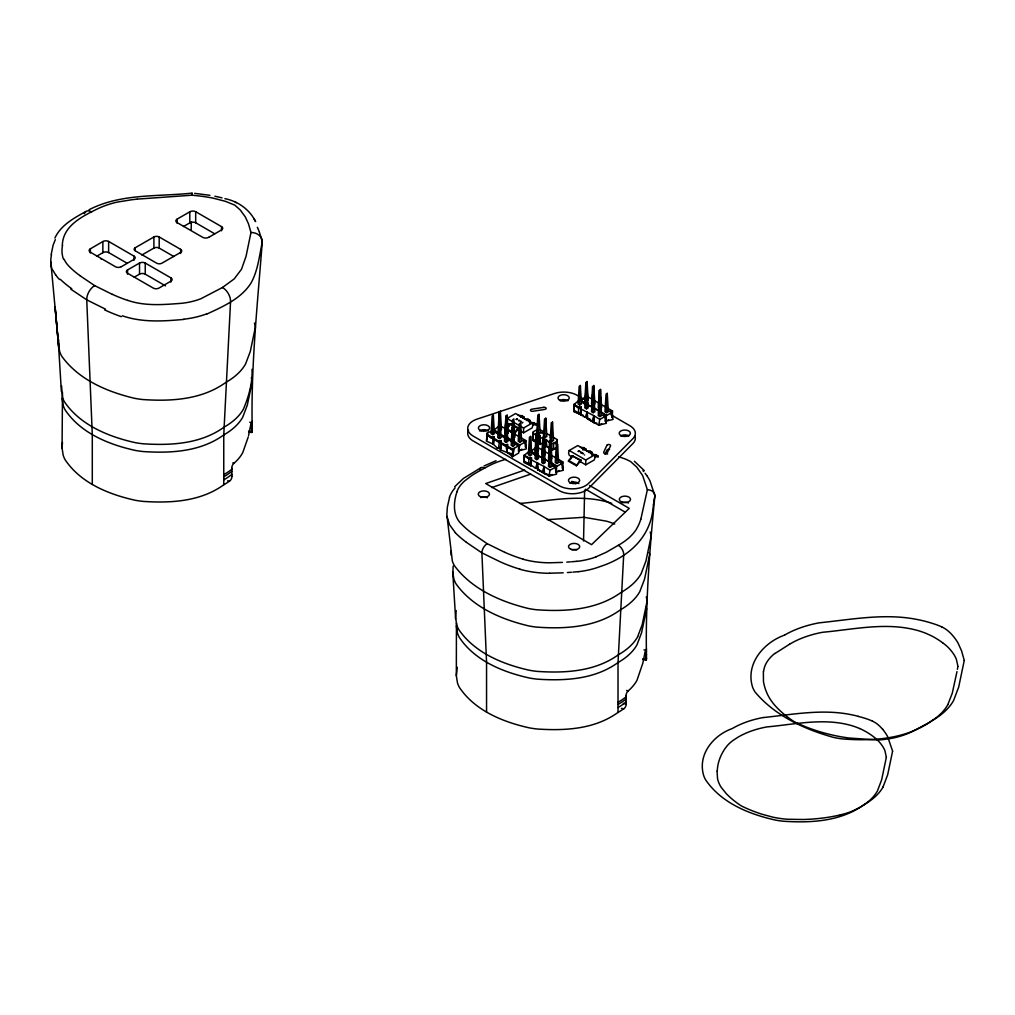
<?xml version="1.0" encoding="UTF-8"?>
<svg xmlns="http://www.w3.org/2000/svg" width="1015" height="1015" viewBox="0 0 1015 1015"><rect width="100%" height="100%" fill="white"/><g stroke="black" fill="none" stroke-linecap="round" stroke-linejoin="round"><path stroke-width="1.5" d="M493.924 433.05L493.924 430.17L498.365 426.516M528.612 451.738L524.171 455.392L524.171 462.599L530.947 465.796L531.099 465.149L535.539 468.27L537.442 467.09M578.347 400.9L573.906 404.554L573.906 411.76L583.422 415.389M553.2 437.275L557.273 439.622L556.981 441.297L553.467 443.352L553.454 449.556L551.944 449.62L546.666 446.486L546.311 439.723L539.764 437.275L540.158 435.663L536.745 432.631L537.861 414.945L538.508 441.855L537.81 443.441L537.392 438.823M255.399 327.071L250.286 351.507L245.592 363.916A78.548 45.358 0 0 1 225.888 382.376C201.845 399.783 171.053 401.534 142.506 399.517A63.158 36.464 0 0 1 134.614 398.324C107.273 391.866 78.637 379.75 61.788 356.278A63.158 36.464 0 0 1 59.733 351.723L58.566 345.785L58.718 339.936M649.651 554.685L644.55 579.134L639.843 591.542A78.548 45.358 0 0 1 620.152 610.002C596.11 627.41 565.317 629.16 536.77 627.13A63.158 36.464 0 0 1 528.878 625.951C501.537 619.493 472.901 607.376 456.052 583.904A63.158 36.464 0 0 1 453.997 579.349L452.83 573.412L453.159 566.104M523.588 428.013L523.6 432.809L532.177 427.861L532.824 425.361L532.177 423.065L515.633 413.511L507.043 418.472L523.588 428.013L532.177 423.065M594.346 455.075L585.757 460.023L585.769 464.819L594.346 459.871L594.993 457.372L594.346 455.075L577.801 445.522L569.225 450.482L568.578 452.868L569.199 455.266L571.75 456.737M514.11 443.2L518.754 445.534L518.564 451.269L518.754 445.534L514.415 442.718M536.986 429.738L533.344 431.718L533.18 440.611L536.656 442.743M568.438 461.203L572.13 455.773L581.278 460.303L576.368 465.771L568.438 461.203L569.491 460.518M231.966 476.251A3.87 2.106 -67.6 0 1 229.453 481.224L225.939 483.508A73.055 42.173 0 0 1 223.757 484.802C200.488 501.638 170.736 503.237 143.128 501.397A64.326 37.136 0 0 1 135.414 500.306C108.897 494.483 80.705 483.089 65.087 459.706A64.326 37.136 0 0 1 63.196 455.253L62.067 448.059L62.486 392.551M62.067 448.059L62.486 442.4M621.459 708.369L623.718 708.8L620.19 711.134A73.055 42.173 0 0 1 618.021 712.428C594.752 729.265 565 730.863 537.379 729.024A64.326 37.136 0 0 1 529.678 727.933C503.161 722.109 474.957 710.716 459.351 687.333A64.326 37.136 0 0 1 457.461 682.879L456.331 675.685L456.433 622.994M456.331 675.685L457.232 667.223M530.934 465.606L531.467 457.841L529.602 458.057L524.171 455.392L524.209 461.724L530.947 465.796L531.467 457.841M580.669 414.78L581.202 407.015L579.337 407.231L573.906 404.554L573.944 410.897L585.274 417.431L587.178 416.264M583.536 540.957L584.627 490.156M191.137 230.101L191.328 221.981M526.95 420.616L528.041 419.17L524.298 418.916M589.119 452.627L590.21 451.18L586.467 450.926M492.922 426.795L493.315 415.072L494.432 433.646L492.732 434.623L491.044 433.646L492.161 415.96L492.732 434.623M499.697 429.218L500.37 410.999L501.486 429.573L499.786 430.55M506.371 434.56L506.751 422.836L507.868 441.398L506.18 442.375L504.48 441.398L505.597 423.712L506.18 442.375M506.751 425.145L507.094 414.881L508.211 433.443M513.095 438.442L513.806 418.764L514.922 437.325M520.2 432.897L520.53 422.633L521.647 441.208L519.959 442.185L518.259 441.208L519.375 423.521L519.959 442.185M520.86 417.089L521.938 415.655L518.208 415.401M530.274 446.486L530.617 436.222L531.733 454.783L530.033 455.773L528.346 454.783L529.462 437.097L530.033 455.773M534.131 422.684L534.106 423.598L536.06 424.727L534.131 422.684L530.388 422.43L536.06 423.902M536.998 442.603L537.328 432.339L538.445 450.914M536.948 451.827L537.328 440.104L538.445 458.666L536.757 459.643L535.07 458.666L536.186 440.979L536.757 459.643M538.635 425.78L539.016 414.057L540.132 432.631L537.113 435.74M543.672 447.945L544.053 436.222L545.169 454.783M543.672 455.71L544.053 443.974L545.169 462.548L543.482 463.525L541.782 462.548L542.898 444.862L543.482 463.525M545.398 428.203L545.74 417.939L546.857 436.501L545.157 437.478L543.469 436.501L544.586 418.814L545.157 437.478M550.536 447.425L550.777 440.104L551.894 458.666M550.434 458.12L550.777 447.856L551.894 466.431L550.193 467.407L548.506 466.431L549.623 448.744L550.193 467.407M552.071 433.545L552.452 421.821L553.568 440.383L551.881 441.36L550.181 440.383L551.297 422.697L551.881 441.36M557.108 455.71L557.501 443.974L558.618 462.548L556.918 463.525L555.23 462.548L556.347 444.862L556.918 463.525M580.009 395.647L580.352 385.383L581.468 403.957L579.768 404.934L578.081 403.957L579.197 386.271L579.768 404.934M583.029 449.112L584.107 447.666L580.377 447.412M586.733 391.765L587.063 381.5L588.192 400.075M586.683 401.001L587.063 389.265L588.192 407.84L586.492 408.817L584.805 407.84L585.921 390.153L586.492 408.817M593.407 397.119L593.788 385.383L594.904 403.957M593.407 404.871L593.788 393.148L594.904 411.722L593.217 412.699L591.517 411.722L592.633 394.036L593.217 412.699M595.209 456.141L596.3 454.695L592.57 454.454M600.22 398.058L600.512 389.265L601.629 407.84M600.17 407.294L600.512 397.03L601.629 415.592L599.941 416.581L598.241 415.592L599.357 397.905L599.941 416.581M606.843 404.871L607.236 393.148L608.353 411.722L606.653 412.699L604.965 411.722L606.082 394.036L606.653 412.699M506.041 445.915L500.357 443.377L506.041 445.915L506.993 452.233L512.6 456.623L512.765 454.758L500.357 449.861L500.89 440.573L498.238 440.878L493.633 438.226L494.165 436.691L491.514 437.008L486.908 434.344L487.441 432.821L491.539 431.235M717.059 771.083L717.554 778.683A63.932 36.908 0 0 0 721.234 787.374L726.017 793.349A120.506 69.566 0 0 0 741.178 805.834A121.128 69.933 0 0 0 762.455 814.36L772.783 817.138A63.932 36.908 0 0 0 787.83 819.27L802.916 819.498A113.058 65.277 0 0 0 840.319 814.931M451.142 550.714L451.142 555.167M137.342 199.118L191.835 195.21L192.076 193.319M540.158 435.663L539.866 444.633L539.764 437.275M261.439 238.753L262.251 242.179C257.417 305.096 250.642 368.064 252.266 431.261L251.339 427.48M506.993 452.233L507.297 446.638L512.765 449.797L512.765 454.758L506.993 452.233L507.601 444.456L504.963 444.76L500.357 442.109M645.121 653.406L646.517 658.875C645.274 604.394 649.575 549.978 654.903 495.789L650.082 481.135A102.959 59.441 0 0 0 649.448 479.905L649.131 479.334M223.757 484.802L223.757 434.94L230.545 301.76A11.241 6.61 59.1 0 0 222.45 287.473L222.26 287.6M504.823 433.443L505.939 415.757L506.269 426.643M511.535 437.325L512.664 419.639L513.235 438.302M536.757 451.891L535.07 450.914L536.186 433.227L536.466 442.553M541.782 454.783L542.898 437.097L543.33 451.104M548.506 458.666L549.623 440.979L549.864 448.757M591.517 403.957L592.633 386.271L593.065 400.265M598.241 407.84L599.357 390.153L599.599 397.931M580.682 414.957L581.202 407.015M538.242 442.667L538.445 439.838L539.688 439.114M498.543 447.843L497.287 448.097L493.392 444.253L493.848 438.873L499.317 442.032L498.543 447.843L499.735 448.465L500.89 448.338L500.89 440.573M61.547 385.763L62.461 397.271A64.046 36.984 0 0 0 64.389 401.75C80.261 425.145 108.554 436.704 135.249 442.654A64.046 36.984 0 0 0 142.988 443.771C170.812 445.648 200.78 444.012 224.214 427.061A76.43 44.127 0 0 0 243.435 409.108C248.713 396.7 252.684 382.63 252.012 369.308M493.392 444.253L492.605 438.15L487.137 434.991L487.137 439.952L487.441 432.821L486.325 441.068L493.392 444.253L494.165 436.691M518.602 420.692L519.528 420.388M580.77 452.715L581.697 452.398M522.75 422.354L522.865 422.341M763.369 671.207L763.47 681.42A129.4 74.704 0 0 0 765.856 690.466L766.832 692.877A106.067 61.243 0 0 0 775.79 706.402L776.665 707.328A136.276 78.675 0 0 0 793.806 721.449A132.153 76.303 0 0 0 840.648 736.725A154.356 89.117 0 0 0 848.845 738.006L877.29 739.986A52.501 30.31 0 0 0 883.443 739.567L892.807 738.121A64.719 37.365 0 0 0 911.952 731.714L927.038 723.708A78.789 45.485 0 0 0 947.896 704.55M51.156 254.625L53.085 245.249L55.318 239.616M62.321 245.3C62.829 225.914 82.126 216.411 97.364 208.938A72.496 41.856 0 0 1 117.296 202.087L132.026 199.714A178.475 103.048 0 0 1 137.342 199.118M456.217 610.548L455.583 617.653L456.725 624.897A64.046 36.984 0 0 0 458.653 629.376C474.525 652.772 502.818 664.33 529.513 670.281A64.046 36.984 0 0 0 537.252 671.397C565.063 673.275 595.044 671.638 618.478 654.688A76.43 44.127 0 0 0 637.686 636.735M618.668 456.801L620.102 457.232A58.401 33.711 0 0 1 626.724 459.63L630.036 461.254A18.816 10.861 0 0 1 630.772 461.698L636.811 467.154L642.292 475.058A95.105 54.912 0 0 1 642.876 476.2L647.38 489.725L640.808 519.325M654.903 495.789L654.18 499.773M886.323 757.33L885.004 750.973A56.168 32.429 0 0 0 882.644 746.342L881.286 744.426A85.894 49.595 0 0 0 879.904 742.701L879.434 742.168A59.136 34.142 0 0 0 874.727 737.664L872.773 736.167A75.389 43.531 0 0 0 859.73 728.516M191.936 195.21A160.916 92.898 0 0 1 204.028 196.58L210.486 197.62A83.243 48.06 0 0 1 212.795 198.065L225.457 201.338L234.49 205.005A15.479 8.932 0 0 1 235.023 205.335L240.225 209.965L245.199 216.728L248.447 223.706L250.971 232.46L246.061 256.275L241.507 269.229L234.249 278.871L222.628 287.372M252.24 381.526L247.305 405.125L242.763 417.114A75.859 43.797 0 0 1 223.744 434.94M252.24 421.25L251.631 424.536M252.24 423.382L251.631 426.668M252.24 426.44L251.631 429.726M252.24 431.375L252.037 432.479L248.624 431.908M525.783 440.51L525.554 447.361L525.25 442.032L519.794 444.989L518.741 450.8L526.366 448.922L525.25 442.032L525.783 440.51L521.177 437.846M556.017 465.733L555.801 472.584L555.497 467.255L556.613 474.132L548.988 476.022L550.041 470.211L555.497 467.255L556.017 465.733L551.411 463.068L548.772 463.373L549.305 461.85L544.7 459.186L544.7 460.467M562.741 461.85L562.526 468.702L562.209 463.373L556.766 466.329L555.7 472.14L563.338 470.262L562.209 463.373L562.741 461.85L558.136 459.186L558.136 460.467M605.752 414.894L605.536 421.758L605.232 416.429L606.348 423.306L598.723 425.196L599.776 419.385L605.232 416.429L605.752 414.894L601.146 412.242L598.507 412.547L599.04 411.012L594.435 408.36L594.435 409.629M612.476 411.012L612.261 417.876L611.943 412.547L606.501 415.503L605.435 421.314L613.073 419.423L611.943 412.547L612.476 411.012L607.871 408.36L607.871 409.629M651.148 536.148L645.959 560.99L641.188 573.602A79.83 46.094 0 0 1 621.167 592.367C596.744 610.04 565.469 611.855 536.478 609.749A62.689 36.197 0 0 1 528.498 608.518C500.776 601.755 471.924 589.309 454.492 565.786A62.689 36.197 0 0 1 452.36 561.181L446.854 514.707L447.349 507.157L449.556 497.337M647.164 600.867L642.203 624.644L637.623 636.722M646.504 609.152L641.569 632.751L637.027 644.741A75.859 43.797 0 0 1 618.008 662.567C594.752 679.428 565 681.002 537.379 679.162A64.326 37.136 0 0 1 529.678 678.071C503.161 672.247 474.957 660.854 459.351 637.471A64.326 37.136 0 0 1 457.461 633.017L456.331 625.824M646.504 648.877L645.895 652.163M646.504 651.008L645.895 654.294M646.504 654.066L645.895 657.352M646.504 659.001L646.301 660.105L642.888 659.534M886.311 757.456L881.642 779.825L877.455 790.888A69.692 40.232 0 0 1 859.02 807.826L853.742 810.477A52.273 30.184 0 0 1 844.505 813.802L840.28 814.88M892.578 751.227L887.656 774.826L883.113 786.815M957.881 666.69L957.386 669.342M964.225 660.587L958.693 687.053L953.605 700.49A85.07 49.113 0 0 1 932.277 720.472C906.306 739.212 873.052 741.369 842.222 738.895A61.23 35.347 0 0 1 833.886 737.486C804.616 729.442 774.788 715.651 755.02 691.964A61.23 35.347 0 0 1 752.584 687.142C745.276 664.127 763.458 642.622 784.468 635.149M535.552 439.444L533.18 440.611L533.344 431.718M654.066 500.344L653.736 502.146M956.98 671.613L952.26 693.245L947.858 704.55M550.231 437.452L550.561 435.74L546.476 433.392M653.394 503.96C652.15 536.174 629.427 557.019 599.966 566.611A60.913 35.17 0 0 1 578.296 571.711M518.754 445.534L514.326 448.338L512.6 456.623L518.767 452.995L518.754 445.534L514.694 443.847M547.136 473.98L544.383 473.371L548.988 476.022M596.871 423.141L594.118 422.532L598.723 425.196M248.548 435.575L251.225 422.494L249.715 422.24M538.191 453.959L537.747 455.862L542.885 458.184M587.926 403.133L587.482 405.023L592.62 407.345M248.244 436.932L242.763 452.614A73.258 42.3 0 0 1 235.899 461.521L234.11 463.157A3.819 1.84 -67.1 0 0 231.724 468.181M546.248 445.661L545.22 445.737L544.763 447.31L546.311 439.723L549.496 442.553M456.902 492.021C453.299 502.907 452.627 516.343 462.003 524.59A124.82 72.065 0 0 0 472.356 533.56L487.187 543.685L504.848 552.376M535.539 468.27L537.442 462.637L537.658 469.488L542.264 472.14L544.116 466.507L531.035 459.744M585.274 417.431L587.178 411.811L587.393 418.649L591.999 421.314L593.851 415.681L580.77 408.905M492.605 438.15L491.514 438.277L487.137 434.991M499.317 442.032L493.633 439.508L493.848 438.873M501.004 427.48L501.004 426.211L505.61 428.863L505.089 430.398L507.728 430.081L512.334 432.745M505.394 430.766L505.61 428.863M500.357 449.861L500.89 448.338M511.687 454.872L512.6 456.623L512.765 449.797L507.081 447.26L507.601 444.456M518.525 438.15L519.058 436.628L514.453 433.963L514.453 435.245M518.843 438.531L519.058 436.628M524.209 461.724L524.171 455.392L529.602 459.338L529.602 458.057M542.048 451.738L542.581 450.203L537.975 447.552L537.975 448.82M537.658 469.488L544.395 473.561L544.116 466.507L550.041 470.211M537.442 462.637L537.963 470.148L537.81 469.032L544.395 473.561M542.048 459.491L542.581 457.968L537.975 455.304L537.975 456.585M548.772 455.608L549.305 454.086L544.7 451.434L544.7 452.703M573.944 410.897L573.906 404.554L579.337 408.499L579.337 407.231M591.783 400.9L592.316 399.377L587.71 396.713L587.71 397.994M587.393 418.649L594.13 422.722L593.851 415.681L599.776 419.385M589.867 418.979L587.698 419.322L587.178 411.811M591.783 408.664L592.316 407.129L587.71 404.478L587.71 405.759M598.507 404.782L599.04 403.26L594.435 400.595L594.435 401.877M551.944 449.62L551.247 451.206L550.701 445.039M604.991 454.327L606.907 450.191A1.865 1.078 0 0 1 609.507 449.493M54.886 238.081C60.799 225.19 74.032 217.997 85.92 211.488M519.528 450.711L519.959 449.95M536.757 467.407L536.326 468.169L538.191 469.488M549.762 475.934L550.193 475.172M586.492 416.581L586.061 417.343L587.926 418.649M556.486 472.051L556.918 471.29M599.497 425.107L599.941 424.333M606.221 421.225L606.653 420.451M555.281 443.961L556.981 441.297L557.007 447.539L553.454 449.556L553.34 443.276L550.561 443.504M511.471 442.223L511.903 441.614L506.777 438.988M516.901 418.751C517.713 420.096 516.356 418.891 517.637 419.423L516.965 419.03M519.109 428.292L517.891 428.343L514.199 433.76L519.109 428.292L510.888 423.712L507.195 427.201M581.278 460.303L580.06 460.366L576.368 465.771M508.211 427.302L510.888 423.712M570.379 459.326L573.056 455.722M454.695 486.705L463.436 478.446L480.983 467.687M625.989 695.808A3.819 1.84 -67.1 0 1 628.374 690.771L630.137 689.147A73.258 42.3 0 0 0 637.014 680.228L642.812 663.201L645.489 650.12L643.979 649.854M585.059 397.017L580.631 400.671L585.274 404.719M535.324 447.856L530.896 451.51L535.539 455.545M774.965 653.52L789.48 644.284M518.589 420.565L519.414 420.464M580.758 452.576L581.582 452.474M222.234 287.626L200.945 298.714A51.41 29.676 0 0 1 181.964 303.269C163.91 304.64 145.196 306.39 127.75 300.364M618.16 545.372L606.057 552.363L595.907 556.867M223.757 434.94C200.488 451.789 170.736 453.388 143.128 451.548A64.326 37.136 0 0 1 135.414 450.444C108.897 444.633 80.705 433.227 65.087 409.844A64.326 37.136 0 0 1 63.196 405.391L62.067 398.197M864.108 804.641C840.839 821.49 811.087 823.089 783.466 821.236A64.326 37.136 0 0 1 775.765 820.145C749.248 814.322 721.043 802.928 705.438 779.545A64.326 37.136 0 0 1 703.535 775.092C697.686 754.411 713.279 735.266 732.284 728.542A75.859 43.797 0 0 1 763.153 717.529M121.318 266.666A4.098 2.36 0 0 1 115.545 266.793L90.221 252.126A4.098 2.36 0 0 1 90.386 248.815L102.858 241.557A4.098 2.36 0 0 1 108.681 241.456L134.005 256.135L134.005 260.297M96.603 256.275L102.858 252.672A4.098 2.36 0 0 1 108.681 252.57L127.332 263.38M221.524 230.786L221.524 226.624L195.679 211.704A4.162 2.398 0 0 0 189.843 211.792L177.13 219.1L177.13 223.262M180.619 249.347A3.743 2.157 0 0 1 180.619 252.405L161.956 263.177A3.743 2.157 0 0 1 156.665 263.177L135.236 250.807A3.743 2.157 0 0 1 135.236 247.749L153.899 236.977A3.743 2.157 0 0 1 159.19 236.977L180.619 249.347L180.619 253.509M183.461 226.535L189.805 222.881A4.162 2.398 0 0 1 195.717 222.78L214.723 233.805M121.369 266.691L133.879 259.472A4.098 2.36 0 0 0 134.056 256.11M141.897 255.006L153.899 248.079A3.743 2.157 0 0 1 159.19 248.079L173.92 256.579M127.535 269.965L139.537 263.037A4.035 2.322 0 0 1 145.221 263.05L170.913 277.882A4.035 2.322 0 0 1 170.951 281.168L158.936 288.095A4.035 2.322 0 0 1 153.252 288.07L127.56 273.251A4.035 2.322 0 0 1 127.535 269.965L127.535 274.126M134.208 277.222L139.537 274.139A4.035 2.322 0 0 1 145.221 274.164L165.508 285.862M208.722 237.332L221.397 230.012A4.162 2.398 0 0 0 221.562 226.599M516.102 419.36L517.028 418.827M521.342 421.314L520.911 422.024M499.507 421.212L499.215 411.874L497.769 437.516L499.456 438.505L501.144 437.516L500.027 418.954M512.892 446.257L512.321 427.594L511.205 445.281L512.892 446.257L514.592 445.281L513.476 426.719M535.07 450.914L536.757 449.937M578.245 451.244L579.07 450.761L579.197 451.459M578.271 451.37L579.197 450.838M583.511 453.337L583.079 454.035M517.104 419.271L516.381 419.525L516.99 419.208M579.159 451.218L578.55 451.535L579.273 451.282M484.472 468.194L478.255 471.594A130.669 75.44 0 0 0 471.303 475.883L464.566 481.047A53.338 30.793 0 0 0 456.801 492.009M522.827 418.231L523.867 416.861L521.938 415.655M528.917 421.745L529.957 420.375L528.041 419.17M536.06 424.727L532.647 424.892M584.107 447.666L586.048 449.708L582.623 449.873M591.085 453.768L592.126 452.398L590.21 451.18M596.3 454.695L598.228 456.75L594.815 456.915M89.028 209.762C120.645 193.319 157.871 196.796 192.139 193.116M484.053 465.974L496.043 460.721M207.123 313.94C223.237 306.454 241.304 298.55 251.111 282.906C257.975 270.409 259.358 255.869 262.251 242.141A11.267 9.198 -1 0 0 250.971 232.486M524.641 470.085L485.716 483.546L591.555 544.662L629.237 508.363L589.601 485.474M491.704 487.593L530.629 474.132M497.287 448.097L499.685 447.425M763.166 717.567C792.436 714.56 822.467 708.648 851.699 714.801A77.47 44.723 0 0 1 858.424 716.362M519.718 503.465C548.658 501.055 578.601 493.988 607.224 501.956A58.312 33.673 0 0 1 611.702 503.351M520.099 420.844L519.756 420.819M573.906 404.554L579.337 408.499M591.999 421.314L592.785 421.225M507.081 445.991L511.687 448.643L514.326 448.338M524.171 455.392L529.602 459.338M542.264 472.14L543.05 472.051M522.459 422.976L522.23 422.9M584.627 454.986L584.437 454.961M576.888 561.295L571.686 561.764M578.284 571.648L572.929 572.143M183.956 319.395C163.428 321.286 142.138 322.656 122.333 315.792M540.158 441.893L538.508 441.855L537.468 437.275M547.339 519.667L583.93 517.282L606.336 521.139A57.259 33.064 0 0 1 614.747 524.032M570.455 561.853L566.789 562.12M571.42 572.257L567.423 572.536M581.925 452.83L581.481 453.121M562.462 562.399L549.775 562.792A61.09 35.271 0 0 1 523.232 559.278M563.211 572.815L549.686 573.221M582.153 452.931L582.001 452.918M520.188 416.543L523.867 416.861M526.278 420.058L529.957 420.375M582.356 448.554L586.036 448.871M588.446 452.068L592.126 452.398M594.536 455.583L598.228 455.913M194.677 193.358L209.902 195.299M248.599 431.096L251.631 431.616L251.657 432.466M642.863 658.722L645.895 659.243L645.921 660.093M232.828 462.903L234.11 463.157M227.652 480.818L229.453 481.173M626.661 690.454L628.374 690.771M623.337 703.395L626.141 703.928L626.141 695.681M214.888 196.212L222.031 197.862M543.697 433.621L540.132 432.631L543.837 431.857L539.549 429.345M523.296 559.202L520.492 558.351A124.87 72.09 0 0 1 504.899 552.35M519.985 569.174L516.914 568.26A132.343 76.404 0 0 1 500.344 561.891L481.897 552.858L466.354 542.315M224.899 198.648C238.043 201.224 249.614 209.521 255.615 221.6L253.991 218.847M235.315 202.226L236.419 202.67M859.654 728.567L858.449 728.047A54.848 31.668 0 0 0 850.392 725.268C823.013 717.757 794.364 724.431 766.706 726.943A69.692 40.232 0 0 0 737.372 737.588L732.767 740.633A51.79 29.904 0 0 0 727.501 745.391L725.141 748.398A113.096 65.303 0 0 0 717.262 771.083M112.361 294.388L94.674 285.621L79.652 275.496M500.788 434.522L504.633 436.26M105.497 309.182L86.744 299.844L70.784 289.148M941.654 626.877L942.669 627.372A29.118 16.811 0 0 1 946.754 629.896L947.502 630.48A59.72 34.485 0 0 1 952.133 634.908L954.138 637.318A122.244 70.581 0 0 1 955.762 639.501L956.32 640.313A92.099 53.173 0 0 1 958.071 643.104L961.573 650.869L964.25 660.435M872.443 721.17L873.357 721.614A26.669 15.403 0 0 1 877.328 724.114A55.444 32.011 0 0 1 882.644 729.354M584.703 402.676L580.631 400.671L584.97 403.83M493.95 433.342L493.924 430.17L499.355 432.834M534.968 453.515L530.896 451.51L535.235 454.669M568.451 460.366L576.342 464.895M507.589 429.117L511.535 431.375M601.146 404.478L605.752 407.129M610.18 410.961L612.476 412.293M609.52 411.341L612.261 412.915M583.803 399.136L577.028 395.228A18.663 10.772 0 0 0 554.558 393.49L477.101 419.106A18.663 10.772 0 0 0 473.18 436.069L559.138 485.703A18.663 10.772 0 0 0 588.535 483.432L632.865 438.696A18.663 10.772 0 0 0 629.871 425.729L610.903 414.78M586.492 401.052L584.805 400.075L585.921 382.389L586.201 391.727M580.986 400.595L585.592 403.26M603.456 414.843L605.752 416.175M602.808 415.224L605.536 416.797M574.109 410.441L579.337 413.46M584.082 448.579L586.048 449.708M590.172 452.094L592.138 453.223M596.274 455.608L598.228 456.75M521.913 416.556L523.88 417.698M528.003 420.083L529.97 421.212M569.225 450.482L585.757 460.023M533.04 433.392L535.755 434.953M579.4 461.153L585.769 464.819M507.031 423.255L509.581 424.727M517.231 429.142L523.6 432.809M539.955 442.705L542.315 444.062M543.494 444.748L545.22 445.737M507.589 429.954L511.56 432.238M551.411 455.304L556.017 457.968M523.474 440.459L525.783 441.779M560.445 461.8L562.741 463.119M522.827 440.827L525.554 442.413M559.785 462.168L562.526 463.753M531.251 451.434L535.857 454.086M552.566 465.01L556.017 467.002M553.074 466.05L555.801 467.623M571.826 481.326L575.924 483.698M585.503 489.217L625.139 512.106M524.374 461.279L529.602 464.299M593.902 407.928L599.243 411.024M572.13 455.773L580.06 460.366M509.961 423.75L517.891 428.343M507.284 440.155L507.195 437.414L512.537 440.51M544.167 458.755L549.508 461.85M501.486 436.006L505.495 438.34M600.576 411.798L606.501 415.503M550.841 462.637L556.766 466.329M513.869 441.284L519.794 444.989M546.666 446.486L548.354 447.539M494.077 431.464L498.822 434.458M634.375 461.241L644.271 470.592M594.13 422.722L587.545 418.205L587.698 419.322M494.026 433.113L493.924 430.17L499.355 434.116M942.567 642.698L944.762 644.385A66.85 38.595 0 0 1 950.103 649.473L950.624 650.082A97.097 56.053 0 0 1 952.184 652.036L953.719 654.193A63.488 36.654 0 0 1 956.384 659.42L957.944 666.284M493.924 430.17L498.581 434.204M59.542 279.531L58.172 278.072A76.15 43.721 -0.3 0 1 55.762 274.964M455.43 532.761L449.48 524.666L446.993 516.445M642.952 470.706L643.637 471.493M882.682 729.341L883.583 730.47A109.011 62.943 0 0 1 885.029 732.424L885.537 733.147A82.989 47.921 0 0 1 887.618 736.598L892.604 751.1M645.058 473.244L646.821 475.616M55.673 274.989L52.894 270.256M647.012 475.895L648.648 478.471M257.328 227.297L258.026 228.781M63.729 258.787L66.013 262.695A65.023 37.542 0 0 0 68.157 265.346L69.337 266.641A124.655 71.963 0 0 0 79.716 275.471M258.305 229.428L259.244 231.737M259.396 232.156L261.286 238.182M650.209 532.05L651.173 536.022M646.263 596.934L647.189 600.74M254.473 323.036L255.412 326.932M251.339 377.631L252.266 381.399M649.219 552.541L649.676 554.558M646.073 607.072L646.517 609.025M538.445 433.608L539.891 441.741M507.195 437.414L507.5 440.155M61.369 391.46L58.489 344.313L50.813 261.895M58.489 344.313L55.102 306.936L58.705 347.257M452.753 571.94L455.634 619.087M645.883 650.146L645.895 659.331M251.619 422.519L251.631 431.743M593.851 415.681L594.118 422.532M544.116 466.507L544.383 473.371M498.885 419.829L499.456 438.505M618.021 712.428L618.021 662.567L623.718 554.38A7.486 4.415 58.9 0 0 618.313 545.283A75.123 43.366 0 0 0 636.126 529.678L638.156 525.96A132.166 76.303 0 0 0 640.782 519.325M599.04 403.26L599.04 404.528M599.04 411.012L599.04 412.293M578.55 408.601L578.55 413.549M549.305 454.086L549.305 455.367M549.305 461.85L549.305 463.119M528.815 459.427L528.815 464.388M511.687 448.643L511.687 449.924M507.728 430.081L507.728 431.362M504.963 444.76L504.963 446.042M498.238 440.878L498.238 442.159M493.633 438.226L493.633 439.508M491.514 437.008L491.514 438.277M486.908 434.344L486.908 435.625M486.553 712.111L486.553 662.262L481.897 552.858A7.498 4.326 -60 0 1 487.187 543.685M231.877 468.055L231.877 476.301M195.679 211.704L195.679 222.805M189.805 211.78L189.805 222.881M170.913 277.882L170.913 282.043M159.19 236.977L159.19 248.079M153.899 236.977L153.899 248.079M145.234 263.05L145.234 274.151M139.537 263.037L139.537 274.139M135.236 247.749L135.236 250.527M108.63 241.494L108.63 252.595M102.858 241.557L102.858 252.672M92.289 484.485L92.289 434.636L86.744 299.844A11.241 6.496 -60 0 1 94.674 285.621M90.348 248.777L90.348 252.951M634.819 435.727A18.663 10.772 0 0 1 632.865 443.593L588.535 488.329A18.663 10.772 0 0 1 559.138 490.588L473.18 440.967A18.663 10.772 0 0 1 468.562 430.132M479.511 430.944A5.608 3.235 0 0 1 488.355 430.855M559.671 400.532A5.608 3.235 0 0 1 568.007 400.785M580.098 412.686A2.055 1.193 0 0 1 578.969 412.61M521.926 449.112A2.055 1.193 0 0 1 521.19 449.708M512.093 453.933A2.055 1.193 0 0 1 510.951 453.223M540.234 441.005A2.055 1.193 0 0 1 537.506 441.487M546.616 445.141A2.055 1.193 0 0 1 544.484 445.42M553.936 448.123A2.055 1.193 0 0 1 553.683 448.757M553.124 449.137A2.055 1.193 0 0 1 551.627 449.366M530.363 463.525A2.055 1.193 0 0 1 528.98 463.36M608.581 419.703A2.055 1.193 0 0 1 607.528 420.35M605.663 418.231A2.055 1.193 0 0 1 606.475 418.091M601.73 423.737A2.055 1.193 0 0 1 600.398 424.308M536.935 467.407A2.055 1.193 0 0 1 536.504 467.407M620.571 436.006A5.608 3.235 0 0 1 628.907 435.917M552.071 474.487A2.055 1.193 0 0 1 550.663 475.147M548.595 474.741A2.055 1.193 0 0 1 548.366 474.525M558.884 470.453A2.055 1.193 0 0 1 557.793 471.188M555.928 469.07A2.055 1.193 0 0 1 556.74 468.917M569.821 483.153A5.608 3.235 0 0 1 578.867 483.609M647.38 489.738A7.511 6.141 -1.2 0 1 654.929 495.777M626.128 702.037A77.698 44.85 0 0 1 618.021 707.493M626.23 703.877A3.87 2.106 -67.6 0 1 623.718 708.851M626.128 696.848A77.698 44.85 0 0 1 618.021 702.291M626.128 698.98A77.698 44.85 0 0 1 618.021 704.435M479.689 469.425A7.486 4.238 61 0 1 484.637 468.105M484.84 468.042A75.123 43.379 0 0 1 505.66 459.338M605.346 453.578A84.511 48.796 0 0 1 607.668 454.022M549.686 573.297A68.551 39.572 0 0 1 519.908 569.263M595.945 556.905A53.427 30.843 0 0 1 576.913 561.358M466.405 542.289A132.28 76.379 0 0 1 455.354 532.786M449.442 497.325A60.862 35.132 0 0 1 455.113 487.86M571.876 549.762A5.608 3.235 0 0 1 576.837 549.902M621.32 502.983A5.608 3.235 0 0 1 628.513 502.983M480.691 497.591A5.608 3.235 0 0 1 487.466 497.769M231.864 474.411A77.698 44.85 0 0 1 223.769 479.867M231.864 469.222A77.698 44.85 0 0 1 223.769 474.665M231.864 471.366A77.698 44.85 0 0 1 223.769 476.809M84.321 213.708A11.241 6.344 61.1 0 1 91.667 211.957M63.323 258.838A74.932 43.264 0 0 1 62.549 245.313M71.748 288.717A135.693 76.391 1.1 0 1 60.266 279.303M52.285 270.333A86.224 49.837 -1.1 0 1 51.511 254.651M127.712 300.402A124.769 72.04 0 0 1 112.411 294.35M206.933 313.762A62.626 36.121 -0.2 0 1 183.893 319.179M121.407 316.693A135.82 78.409 0.5 0 1 104.57 309.841M101.132 258.647A11.749 6.775 0 0 1 101.31 259.333M177.168 219.126A4.162 2.398 0 0 0 176.965 222.513L202.848 237.409A4.162 2.398 0 0 0 208.671 237.307M941.692 626.851A65.125 37.606 0 0 0 930.654 622.88L929.575 622.512A109.886 63.438 0 0 0 925.908 621.497L924.576 621.142A85.894 49.595 0 0 0 918.372 619.734C885.6 612.844 851.928 619.467 819.105 622.842A85.07 49.113 0 0 0 784.481 635.149M942.529 642.711A89.536 51.689 0 0 0 931.618 635.898L926.378 633.512A62.004 35.804 0 0 0 917.268 630.378C886.311 621.878 853.932 629.414 822.67 632.269A78.789 45.485 0 0 0 789.505 644.297M763.635 671.219A58.832 33.964 0 0 1 774.8 653.444M858.36 716.45A66.254 38.253 0 0 1 872.532 721.107M883.177 786.828A75.859 43.797 0 0 1 864.095 804.641M557.273 439.622L557.172 447.78L557.273 439.622M529.83 422.938L530.756 423.014L529.932 422.938M591.999 454.961L592.925 455.024L592.1 454.948M606.907 445.306L603.709 452.195A1.865 1.078 0 0 0 605.029 453.515A1.865 1.078 0 0 0 607.325 452.753L610.523 445.864A1.865 1.078 0 0 0 609.19 444.545A1.865 1.078 0 0 0 606.907 445.306M543.799 407.345L531.873 409.185A1.865 1.078 0 0 0 530.541 410.517A1.865 1.078 0 0 0 532.837 411.278L544.763 409.426A1.865 1.078 0 0 0 546.083 408.106A1.865 1.078 0 0 0 543.799 407.345M579.806 451.434L579.032 451.104L579.806 451.434M481.11 430.779A5.608 3.235 0 0 0 489.611 428.064A5.608 3.235 0 0 0 481.275 425.171A5.608 3.235 0 0 0 481.11 430.779M560.749 400.709A5.608 3.235 0 0 0 569.25 397.994A5.608 3.235 0 0 0 560.914 395.101A5.608 3.235 0 0 0 560.749 400.709M621.916 436.019A5.608 3.235 0 0 0 630.417 433.303A5.608 3.235 0 0 0 622.081 430.411A5.608 3.235 0 0 0 621.916 436.019M571.166 483.165A5.608 3.235 0 0 0 579.667 480.45A5.608 3.235 0 0 0 571.344 477.558A5.608 3.235 0 0 0 571.166 483.165M570.823 549.255A5.608 3.235 0 0 0 579.692 546.958A5.608 3.235 0 0 0 571.826 543.672A5.608 3.235 0 0 0 570.823 549.255M621.624 501.981A5.608 3.235 0 0 0 630.505 499.697A5.608 3.235 0 0 0 622.626 496.398A5.608 3.235 0 0 0 621.624 501.981M480.577 496.766A5.608 3.235 0 0 0 489.458 494.483A5.608 3.235 0 0 0 481.579 491.184A5.608 3.235 0 0 0 480.577 496.766"/></g></svg>
